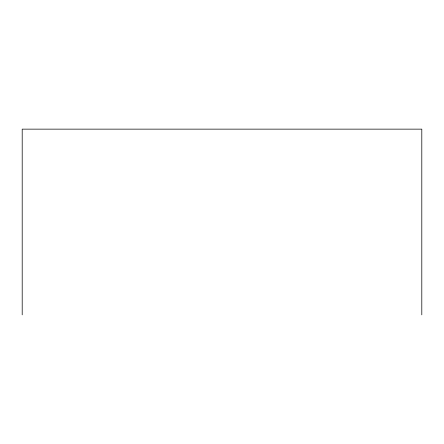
<?xml version="1.0" encoding="UTF-8"?>
<svg xmlns="http://www.w3.org/2000/svg" width="444" height="444" viewBox="0 0 444 444"><rect width="100%" height="100%" fill="white"/><g stroke="black" fill="none" stroke-linecap="round" stroke-linejoin="round"><path stroke-width="0.67" d="M421.8 314.857L421.8 129.143L22.2 129.143L22.2 314.857"/></g></svg>
